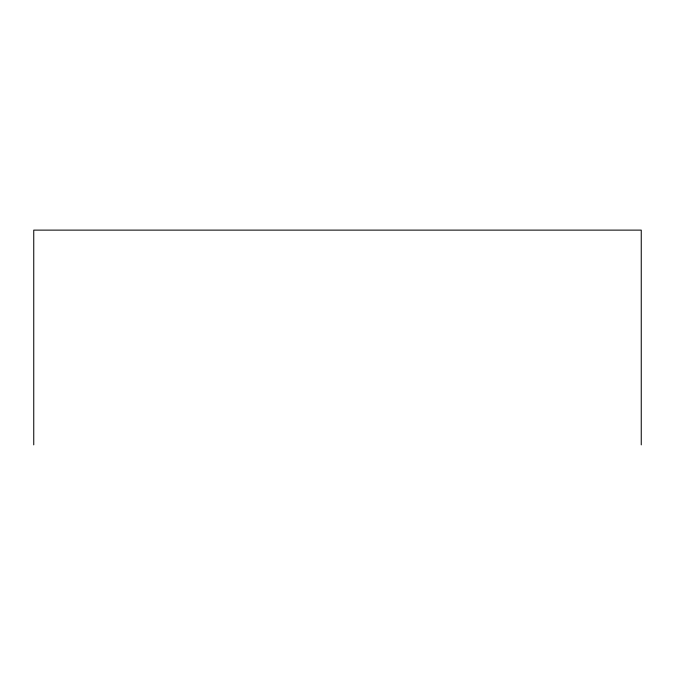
<?xml version="1.0" encoding="UTF-8"?>
<svg xmlns="http://www.w3.org/2000/svg" width="675" height="675" viewBox="0 0 675 675"><rect width="100%" height="100%" fill="white"/><g stroke="black" fill="none" stroke-linecap="round" stroke-linejoin="round"><path stroke-width="1.01" d="M641.25 444.876L641.25 230.124L33.75 230.124L33.75 444.876"/></g></svg>
